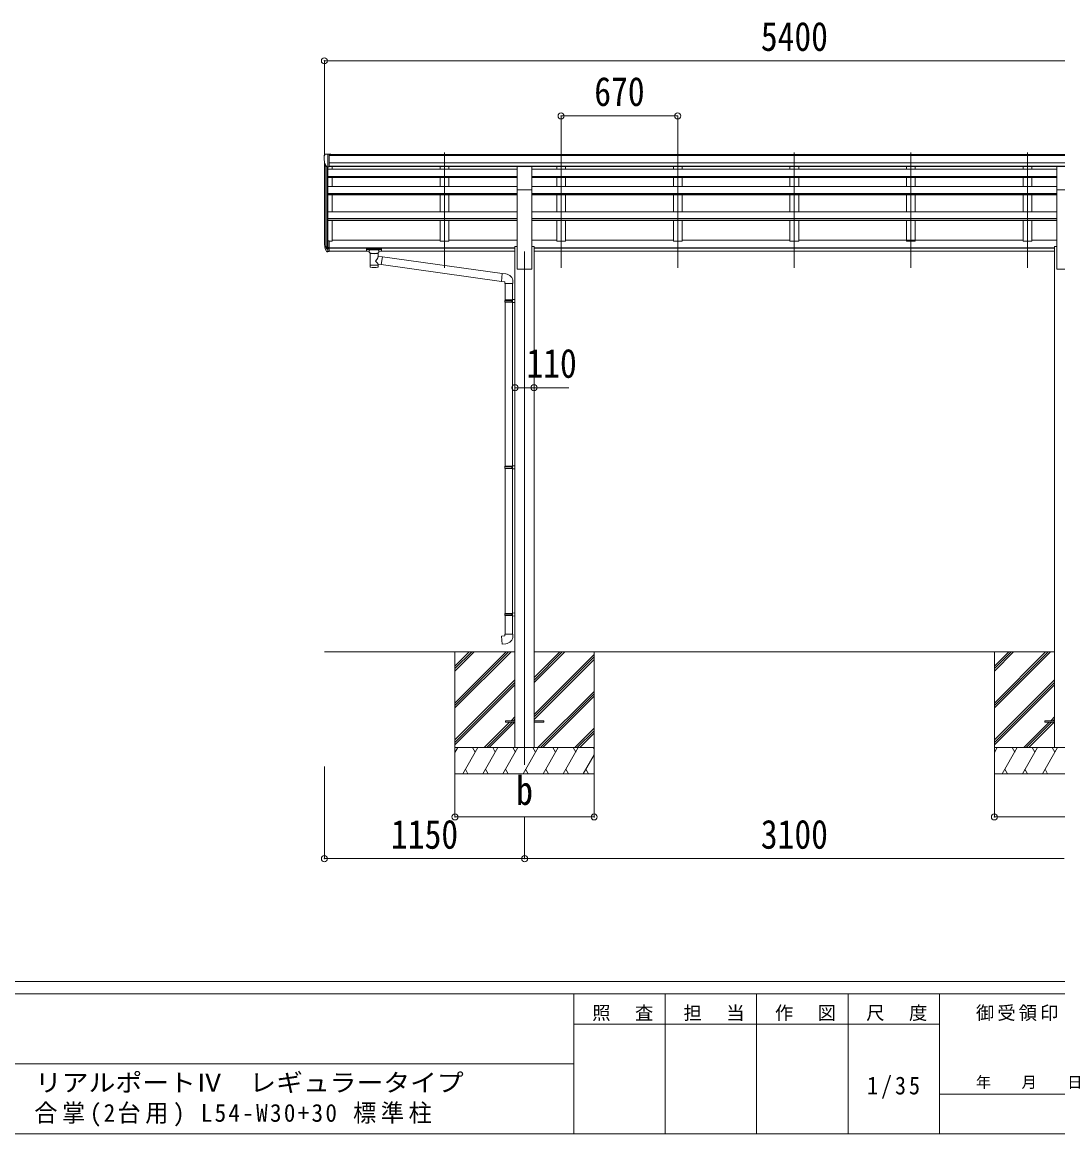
# Model space of a CAD drawing. Units: millimetres at full size, sheet at 1:35. Extents: x -9783 to 33754, y -10064 to 6752.
# Drawn here: x 36 to 5986, y -6828 to -441 of the extents above; entities that cross this region are included whole.
import ezdxf
from ezdxf.enums import TextEntityAlignment as Align

# ---------------------------------------------------------------- set-up
doc = ezdxf.new("R2010")
doc.units = ezdxf.units.MM
doc.header["$LTSCALE"] = 35
doc.header["$PDMODE"] = 32
doc.header["$PDSIZE"] = 35
for name, color, linetype, lineweight in [('0-0_0', 7, 'Continuous', 9), ('0-1_本体', 4, 'Continuous', 9), ('0-2_部品', 7, 'Continuous', 9), ('0-8_PARTS2', 2, 'Continuous', 9), ('0-A_寸法', 6, 'Continuous', 9), ('F-0_240', 7, 'Continuous', 9)]:
    doc.layers.add(name, color=color, linetype=linetype, lineweight=lineweight)
doc.styles.add('ＭＳ ゴシック', font='')
doc.styles.get('ＭＳ ゴシック').set_extended_font_data('MS Gothic')

msp = doc.modelspace()

# ---------------------------------------------------------------- linework, layer by layer
at = {"layer": '0-0_0'}
for p, q in [((1772.2, -4058.87), (2867.2, -4058.87)), ((2522.2, -4058.87), (2522.2, -4758.87)), ((2522.2, -4353.05), (2816.38, -4058.87)), ((2522.2, -4367.19), (2830.53, -4058.87)), ((2522.2, -4381.33), (2844.67, -4058.87)), ((2522.2, -4169.2), (2632.54, -4058.87)), ((2522.2, -4155.06), (2618.39, -4058.87)), ((2522.2, -4140.92), (2604.25, -4058.87)), ((2977.2, -4206.42), (3124.75, -4058.87)), ((2977.2, -4234.7), (3153.04, -4058.87)), ((2977.2, -4220.56), (3138.89, -4058.87)), ((2977.2, -4058.87), (5967.2, -4058.87)), ((2977.2, -4418.55), (3322.2, -4073.55)), ((2977.2, -4432.69), (3322.2, -4087.69)), ((3322.2, -4058.87), (3322.2, -4758.87)), ((5622.2, -4058.87), (5622.2, -4758.87)), ((5622.2, -4353.05), (5916.38, -4058.87)), ((5622.2, -4367.19), (5930.53, -4058.87)), ((5622.2, -4381.33), (5944.67, -4058.87)), ((5622.2, -4169.2), (5732.54, -4058.87)), ((5622.2, -4155.06), (5718.39, -4058.87)), ((5622.2, -4140.92), (5704.25, -4058.87)), ((2977.2, -4446.83), (3322.2, -4101.83)), ((2522.2, -4565.18), (2867.2, -4220.18)), ((2522.2, -4579.32), (2867.2, -4234.32)), ((2522.2, -4593.46), (2867.2, -4248.47)), ((5622.2, -4565.18), (5967.2, -4220.18)), ((5622.2, -4579.32), (5967.2, -4234.32)), ((5622.2, -4593.46), (5967.2, -4248.47)), ((2999.01, -4608.87), (3322.2, -4285.68)), ((3013.15, -4608.87), (3322.2, -4299.82)), ((3027.3, -4608.87), (3322.2, -4313.97)), ((2690.65, -4608.87), (2836.15, -4463.37)), ((2704.79, -4608.87), (2850.29, -4463.37)), ((2718.93, -4608.87), (2864.43, -4463.37)), ((2845.15, -4454.37), (2867.2, -4432.31)), ((2859.29, -4454.37), (2867.2, -4446.45)), ((5790.65, -4608.87), (5936.15, -4463.37)), ((5804.79, -4608.87), (5950.29, -4463.37)), ((5818.93, -4608.87), (5964.43, -4463.37)), ((5945.15, -4454.37), (5967.2, -4432.31)), ((5959.29, -4454.37), (5967.2, -4446.45)), ((3211.15, -4608.87), (3322.2, -4497.81)), ((3225.29, -4608.87), (3322.2, -4511.95)), ((3239.43, -4608.87), (3322.2, -4526.1)), ((3322.2, -4608.87), (2522.2, -4608.87)), ((2522.2, -4636.37), (2538.08, -4608.87)), ((2566.95, -4758.87), (2653.55, -4608.87)), ((2638.55, -4634.85), (2623.55, -4608.87)), ((2682.42, -4758.87), (2769.02, -4608.87)), ((2754.02, -4634.85), (2739.02, -4608.87)), ((2797.89, -4758.87), (2884.49, -4608.87)), ((2869.49, -4634.85), (2854.49, -4608.87)), ((2913.36, -4758.87), (2999.96, -4608.87)), ((2984.96, -4634.85), (2969.96, -4608.87)), ((3028.83, -4758.87), (3115.43, -4608.87)), ((3100.43, -4634.85), (3085.43, -4608.87)), ((3144.3, -4758.87), (3230.9, -4608.87)), ((3200.9, -4608.87), (3215.9, -4634.85)), ((3259.77, -4758.87), (3322.2, -4650.73)), ((3316.37, -4608.87), (3322.2, -4618.97)), ((6422.2, -4608.87), (5622.2, -4608.87)), ((5622.2, -4636.37), (5638.08, -4608.87)), ((5666.95, -4758.87), (5753.55, -4608.87)), ((5738.55, -4634.85), (5723.55, -4608.87)), ((5782.42, -4758.87), (5869.02, -4608.87)), ((5854.02, -4634.85), (5839.02, -4608.87)), ((5897.89, -4758.87), (5984.49, -4608.87)), ((5969.49, -4634.85), (5954.49, -4608.87)), ((2522.2, -4758.87), (3322.2, -4758.87)), ((2581.95, -4732.89), (2596.95, -4758.87)), ((2697.42, -4732.89), (2712.42, -4758.87)), ((2812.89, -4732.89), (2827.89, -4758.87)), ((2928.36, -4732.89), (2943.36, -4758.87)), ((3043.83, -4732.89), (3058.83, -4758.87)), ((3159.3, -4732.89), (3174.3, -4758.87)), ((3274.77, -4732.89), (3289.77, -4758.87)), ((5622.2, -4758.87), (6422.2, -4758.87)), ((5681.95, -4732.89), (5696.95, -4758.87)), ((5797.42, -4732.89), (5812.42, -4758.87)), ((5912.89, -4732.89), (5927.89, -4758.87))]:
    msp.add_line(p, q, dxfattribs=at)
at = {"layer": '0-1_本体'}
for p, q in [((1798.7, -1200.45), (7135.7, -1200.45)), ((1798.7, -1205.8), (7145.7, -1205.8)), ((1772.2, -1699.6), (1772.2, -1237.2)), ((1776.49, -1256), (1776.49, -1723.86)), ((1786.2, -1271.35), (1786.2, -1741.87)), ((1792.2, -1270.83), (1792.2, -1697.43)), ((1798.7, -1249.32), (7145.7, -1249.32)), ((1798.7, -1266.99), (7145.7, -1266.99)), ((2879.7, -1269.37), (1798.7, -1269.37)), ((1817.2, -1269.37), (1817.2, -1285.64)), ((2437.2, -1269.37), (2437.2, -1285.22)), ((2487.2, -1269.37), (2487.2, -1285.22)), ((5979.7, -1269.08), (2964.7, -1269.37)), ((3107.2, -1269.35), (3107.2, -1285.22)), ((3157.2, -1269.35), (3157.2, -1285.22)), ((3777.2, -1269.29), (3777.2, -1285.22)), ((3827.2, -1269.28), (3827.2, -1285.22)), ((4447.2, -1269.23), (4447.2, -1285.22)), ((4497.2, -1269.22), (4497.2, -1285.22)), ((5117.2, -1269.16), (5117.2, -1285.22)), ((5167.2, -1269.16), (5167.2, -1285.22)), ((5787.2, -1269.1), (5787.2, -1285.22)), ((5837.2, -1269.09), (5837.2, -1285.22)), ((2879.7, -1285.22), (1792.2, -1285.22)), ((1792.2, -1326.92), (2879.7, -1326.92)), ((1792.2, -1328.61), (2879.7, -1328.61)), ((1792.2, -1333.02), (2879.7, -1333.02)), ((1817.2, -1384.41), (1817.2, -1333.02)), ((2437.2, -1333.02), (2437.2, -1384.01)), ((2487.2, -1333.02), (2487.2, -1384.01)), ((5979.7, -1285.22), (2964.7, -1285.22)), ((2964.7, -1326.92), (5979.7, -1326.92)), ((2964.7, -1328.61), (5979.7, -1328.61)), ((2964.7, -1333.02), (5979.7, -1333.02)), ((3107.2, -1333.02), (3107.2, -1384.01)), ((3157.2, -1333.02), (3157.2, -1384.01)), ((3777.2, -1333.02), (3777.2, -1384.01)), ((3827.2, -1333.02), (3827.2, -1384.01)), ((4447.2, -1333.02), (4447.2, -1384.01)), ((4497.2, -1333.02), (4497.2, -1384.01)), ((5117.2, -1333.02), (5117.2, -1384.01)), ((5167.2, -1333.02), (5167.2, -1384.01)), ((5787.2, -1333.02), (5787.2, -1384.01)), ((5837.2, -1333.02), (5837.2, -1384.01)), ((1792.2, -1384.01), (2879.7, -1384.01)), ((2879.7, -1858.86), (2879.7, -1403.23)), ((2964.7, -1384.01), (5979.7, -1384.01)), ((2964.7, -1858.86), (2964.7, -1403.23)), ((5979.7, -1858.86), (5979.7, -1403.23)), ((1792.2, -1424.66), (2879.7, -1424.66)), ((1792.2, -1426.34), (2879.7, -1426.34)), ((1792.2, -1433.07), (2879.7, -1433.07)), ((1817.2, -1530.15), (1817.2, -1433.07)), ((2437.2, -1433.07), (2437.2, -1529.74)), ((2487.2, -1433.07), (2487.2, -1529.74)), ((2964.7, -1424.66), (5979.7, -1424.66)), ((2964.7, -1426.34), (5979.7, -1426.34)), ((2964.7, -1433.07), (5979.7, -1433.07)), ((3107.2, -1433.07), (3107.2, -1529.74)), ((3157.2, -1433.07), (3157.2, -1529.74)), ((3777.2, -1433.07), (3777.2, -1529.74)), ((3827.2, -1433.07), (3827.2, -1529.74)), ((4447.2, -1433.07), (4447.2, -1529.74)), ((4497.2, -1433.07), (4497.2, -1529.74)), ((5117.2, -1433.07), (5117.2, -1529.74)), ((5167.2, -1433.07), (5167.2, -1529.74)), ((5787.2, -1433.07), (5787.2, -1529.74)), ((5837.2, -1433.07), (5837.2, -1529.74)), ((1792.2, -1529.74), (2879.7, -1529.74)), ((2964.7, -1529.74), (5979.7, -1529.74)), ((2879.7, -1569.21), (1792.2, -1569.21)), ((2879.7, -1570.88), (1792.2, -1570.88)), ((2879.7, -1579.93), (1792.2, -1579.93)), ((1817.2, -1698.26), (1817.2, -1579.93)), ((2437.2, -1579.93), (2437.2, -1698.26)), ((2487.2, -1579.93), (2487.2, -1698.26)), ((5979.7, -1569.21), (2964.7, -1569.21)), ((5979.7, -1570.88), (2964.7, -1570.88)), ((5979.7, -1579.93), (2964.7, -1579.93)), ((3107.2, -1579.93), (3107.2, -1698.26)), ((3157.2, -1579.93), (3157.2, -1698.26)), ((3777.2, -1580.34), (3777.2, -1698.26)), ((3827.2, -1580.34), (3827.2, -1698.26)), ((4447.2, -1580.34), (4447.2, -1698.26)), ((4497.2, -1580.34), (4497.2, -1698.26)), ((5117.2, -1579.93), (5117.2, -1698.26)), ((5167.2, -1579.93), (5167.2, -1698.26)), ((5787.2, -1579.93), (5787.2, -1698.26)), ((5837.2, -1579.93), (5837.2, -1698.26)), ((1798.7, -1698.26), (1817.2, -1698.26)), ((1817.2, -1693.05), (2437.2, -1693.05)), ((2437.2, -1698.26), (2487.2, -1698.26)), ((2487.2, -1693.05), (2879.7, -1693.05)), ((2964.7, -1693.05), (3107.2, -1693.05)), ((3107.2, -1698.26), (3157.2, -1698.26)), ((3157.2, -1693.05), (3777.2, -1693.05)), ((3777.2, -1698.26), (3827.2, -1698.26)), ((3827.2, -1693.05), (4447.2, -1693.05)), ((4447.2, -1698.26), (4497.2, -1698.26)), ((4497.2, -1693.05), (5787.2, -1693.05)), ((5117.2, -1698.26), (5167.2, -1698.26)), ((5787.2, -1698.26), (5837.2, -1698.26)), ((5837.2, -1693.05), (5979.7, -1693.05)), ((1798.7, -1737.35), (2867.2, -1737.35)), ((1798.7, -1738.73), (2867.2, -1738.73)), ((1798.7, -1755.91), (2030.2, -1755.91)), ((2084.2, -1755.91), (2867.2, -1755.91)), ((2867.2, -1728.86), (2867.2, -4608.86)), ((2867.2, -1728.86), (2879.7, -1728.86)), ((2964.7, -1728.86), (2977.2, -1728.86)), ((2977.2, -1728.86), (2977.2, -4608.86)), ((2977.2, -1737.35), (5967.2, -1737.35)), ((2977.2, -1738.73), (5967.2, -1738.73)), ((2977.2, -1755.91), (5967.2, -1755.91)), ((5967.2, -1728.86), (5967.2, -4608.86)), ((5967.2, -1728.86), (5979.7, -1728.86)), ((2879.7, -1858.86), (2964.7, -1858.86)), ((5979.7, -1858.86), (6064.7, -1858.86))]:
    msp.add_line(p, q, dxfattribs=at)
at = {"layer": '0-2_部品'}
for p, q in [((1770.2, -1208.21), (1770.2, -1208.84)), ((1777.11, -1199.41), (1773.05, -1205.22)), ((1780.2, -1198.84), (1777.87, -1198.99)), ((1780.2, -1198.84), (1798.7, -1198.84)), ((1792.2, -1271.83), (1792.2, -1198.84)), ((1798.7, -1198.84), (1808.7, -1198.93)), ((1798.7, -1270.83), (1798.7, -1198.84)), ((1808.7, -1200.45), (1808.7, -1198.93)), ((1784.58, -1270.01), (1775.3, -1253.95)), ((1792.2, -1271.83), (1787, -1271.51)), ((1798.7, -1270.83), (1792.2, -1270.83)), ((2879.7, -1269.08), (2964.7, -1269.08)), ((2879.7, -1403.23), (2879.7, -1269.08)), ((2964.7, -1403.23), (2964.7, -1269.08)), ((5979.7, -1269.08), (6064.7, -1269.08)), ((5979.7, -1403.23), (5979.7, -1269.08)), ((2879.7, -1403.23), (2964.7, -1403.23)), ((5979.7, -1403.23), (6064.7, -1403.23)), ((1774.6, -1723.47), (1784.76, -1742.64)), ((1785.77, -1741.39), (1776.02, -1722.98)), ((1792.2, -1697.43), (1792.2, -1759.31)), ((1798.7, -1697.43), (1792.2, -1697.43)), ((1798.7, -1697.43), (1798.7, -1758.49)), ((1777.18, -1740.32), (1784.76, -1757.81)), ((1792.2, -1742.14), (1787.07, -1742.14)), ((1792.2, -1744.14), (1787.36, -1744.14)), ((1792.2, -1759.31), (1787.36, -1759.31)), ((1798.7, -1735.74), (1792.2, -1735.74)), ((1798.7, -1741.14), (1792.2, -1741.14)), ((1798.7, -1758.49), (1792.2, -1758.49)), ((2013.7, -1744.2), (2013.7, -1754.96)), ((2013.7, -1744.4), (2013.7, -1745.94)), ((2015.7, -1743.54), (2098.7, -1743.54)), ((2015.7, -1745.72), (2098.7, -1745.72)), ((2015.7, -1755.63), (2030.2, -1755.63)), ((2030.2, -1762.44), (2030.2, -1752.16)), ((2034.3, -1766.94), (2034.29, -1847.23)), ((2080.1, -1784.51), (2080.1, -1766.92)), ((2105.33, -1788.42), (2080.1, -1784.5)), ((2084.2, -1762.44), (2084.2, -1752.16)), ((2084.2, -1755.63), (2098.7, -1755.63)), ((2105.33, -1788.42), (2098.31, -1833.68)), ((2100.7, -1744.2), (2100.7, -1754.96)), ((2105.33, -1788.42), (2793.29, -1885.22)), ((2080.12, -1847.23), (2080.1, -1830.6)), ((2080.1, -1830.85), (2098.31, -1833.68)), ((2789.28, -1931.04), (2098.31, -1833.68)), ((2814.13, -1887.04), (2793.29, -1885.22)), ((2809.2, -1942.79), (2855.2, -1942.79)), ((2811.2, -1942.79), (2811.2, -2036.78)), ((2853.2, -1942.79), (2853.2, -2034.22)), ((2855.2, -1942.79), (2855.2, -1931.87)), ((2809.2, -2038.78), (2810.2, -2036.78)), ((2809.2, -2038.78), (2853.2, -2038.78)), ((2809.2, -2038.78), (2809.2, -2046.78)), ((2810.2, -2036.78), (2853.2, -2036.78)), ((2848.73, -2038.78), (2848.3, -2036.78)), ((2851.2, -2034.28), (2867.2, -2033.81)), ((2851.2, -2036.28), (2851.2, -2034.28)), ((2851.2, -2036.28), (2853.2, -2036.28)), ((2867.2, -2033.81), (2867.2, -2051.75)), ((2809.2, -2046.78), (2853.2, -2046.78)), ((2809.2, -2046.78), (2810.2, -2048.78)), ((2810.2, -2048.78), (2853.2, -2048.78)), ((2811.2, -2048.78), (2811.2, -2992.56)), ((2851.2, -2051.28), (2851.2, -2049.28)), ((2851.2, -2051.28), (2867.2, -2051.75)), ((2853.2, -2051.34), (2853.2, -2990)), ((2809.2, -2994.56), (2810.2, -2992.56)), ((2809.2, -2994.56), (2853.2, -2994.56)), ((2809.2, -2994.56), (2809.2, -3002.56)), ((2810.2, -2992.56), (2853.2, -2992.56)), ((2848.73, -2994.56), (2848.3, -2992.56)), ((2851.2, -2990.06), (2867.2, -2989.59)), ((2851.2, -2992.06), (2851.2, -2990.06)), ((2851.2, -2992.06), (2853.2, -2992.06)), ((2867.2, -2989.59), (2867.2, -3007.53)), ((2809.2, -3002.56), (2853.2, -3002.56)), ((2809.2, -3002.56), (2810.2, -3004.56)), ((2810.2, -3004.56), (2853.2, -3004.56)), ((2811.2, -3004.56), (2811.2, -3838.13)), ((2851.2, -3007.06), (2851.2, -3005.06)), ((2851.2, -3007.06), (2867.2, -3007.53)), ((2853.2, -3007.12), (2853.2, -3835.57)), ((2809.2, -3840.13), (2810.2, -3838.13)), ((2809.2, -3840.13), (2853.2, -3840.13)), ((2809.2, -3840.13), (2809.2, -3848.13)), ((2809.2, -3848.13), (2853.2, -3848.13)), ((2809.2, -3848.13), (2810.2, -3850.13)), ((2810.2, -3838.13), (2853.2, -3838.13)), ((2810.2, -3850.13), (2853.2, -3850.13)), ((2811.2, -3850.13), (2811.2, -3956.27)), ((2848.73, -3840.13), (2848.3, -3838.13)), ((2851.2, -3835.63), (2867.2, -3835.16)), ((2851.2, -3837.63), (2851.2, -3835.63)), ((2851.2, -3837.63), (2853.2, -3837.63)), ((2851.2, -3852.63), (2851.2, -3850.63)), ((2851.2, -3852.63), (2867.2, -3853.1)), ((2853.2, -3852.69), (2853.2, -3956.27)), ((2867.2, -3835.16), (2867.2, -3853.1)), ((2809.2, -3956.27), (2855.2, -3956.27)), ((2809.2, -3966.27), (2809.2, -3956.27)), ((2855.2, -3956.27), (2855.2, -3967.18))]:
    msp.add_line(p, q, dxfattribs=at)
at = {"layer": '0-2_部品', "color": 4}
for p, q in [((2812.4, -4454.37), (2812.4, -4463.37)), ((2867.2, -4454.37), (2812.4, -4454.37)), ((2867.2, -4463.37), (2812.4, -4463.37)), ((3032, -4454.37), (2977.2, -4454.37)), ((5912.4, -4454.37), (5912.4, -4463.37)), ((5967.2, -4454.37), (5912.4, -4454.37)), ((5967.2, -4463.37), (5912.4, -4463.37))]:
    msp.add_line(p, q, dxfattribs=at)
at = {"layer": '0-2_部品'}
for points in [[(2013.7, -1744.2), (2013.74, -1744.01), (2013.83, -1743.87), (2013.92, -1743.78), (2014.02, -1743.72), (2014.15, -1743.67), (2014.44, -1743.61), (2014.93, -1743.56), (2015.47, -1743.54), (2015.7, -1743.54)], [(2013.7, -1754.96), (2013.74, -1755.16), (2013.83, -1755.3), (2013.92, -1755.39), (2014.02, -1755.45), (2014.15, -1755.5), (2014.44, -1755.56), (2014.93, -1755.61), (2015.47, -1755.63), (2015.7, -1755.63)], [(2030.24, -1762.38), (2030.22, -1762.73), (2030.47, -1763.69), (2030.99, -1764.58), (2031.79, -1765.41), (2032.9, -1766.21), (2034.3, -1766.94)], [(2080.1, -1766.92), (2080.34, -1766.83), (2081.69, -1766.1), (2082.81, -1765.25), (2083.56, -1764.38), (2084.02, -1763.48), (2084.19, -1762.6)], [(2098.7, -1743.54), (2099.06, -1743.54), (2099.59, -1743.57), (2100.04, -1743.62), (2100.34, -1743.7), (2100.51, -1743.8), (2100.63, -1743.94), (2100.7, -1744.12), (2100.7, -1744.2)], [(2098.7, -1755.63), (2099.06, -1755.62), (2099.59, -1755.6), (2100.04, -1755.55), (2100.34, -1755.47), (2100.51, -1755.37), (2100.63, -1755.23), (2100.7, -1755.05), (2100.7, -1754.96)], [(2793.29, -1885.22), (2789.28, -1931.04), (2809.2, -1932.79), (2809.2, -1942.79)], [(2848.73, -2038.78), (2848.73, -2046.78), (2848.3, -2048.78)], [(2851.2, -2049.28), (2853.2, -2049.28), (2853.2, -2036.28)], [(2848.73, -2994.56), (2848.73, -3002.56), (2848.3, -3004.56)], [(2851.2, -3005.06), (2853.2, -3005.06), (2853.2, -2992.06)], [(2848.73, -3840.13), (2848.73, -3848.13), (2848.3, -3850.13)], [(2851.2, -3850.63), (2853.2, -3850.63), (2853.2, -3837.63)], [(2814.13, -4012.01), (2793.29, -4013.84), (2789.28, -3968.01), (2809.2, -3966.27)]]:
    msp.add_lwpolyline(points, dxfattribs=at)
at = {"layer": '0-2_部品', "color": 4}
msp.add_lwpolyline([(3032, -4454.37), (3032, -4463.37), (2977.2, -4463.37)], dxfattribs=at)
at = {"layer": '0-2_部品'}
for centre, radius, start, end in [((1773.2, -1208.21), 3, 93, 180), ((1972.2, -1208.84), 202, 180, 192.90261), ((1777.93, -1199.98), 1, 93.5, 145), ((1787.18, -1268.51), 3, 210, 266.5), ((1860.86, -1701.3), 89.07, 174.49576, 194.41188), ((1860.15, -1697.02), 88.05, 177.22392, 197.21071), ((1905.42, -1704.25), 133.22, 183.27987, 195.71302), ((1787.36, -1741.14), 3, 210, 270), ((1787.36, -1756.31), 3, 210, 270), ((1787.07, -1740.64), 1.5, 210, 270), ((2810.2, -1931.87), 45, 0, 85), ((2810.2, -3967.18), 45, 275, 0)]:
    msp.add_arc(centre, radius, start, end, dxfattribs=at)
for centre, major_axis, ratio, start_param, end_param in [((2015.7, -1745.94), (2, 0), 0.109601, 1.5707963, 3.1415927), ((2057.2, -1752.16), (27, 0), 0.122176, 6.2831853, 9.424778), ((2057.22, -1767.39), (-22.91, 0.42), 0.072511, 0.0008029, 1.5715993), ((2057.22, -1769.01), (-22.91, 0.42), 0.072511, 0.0008029, 1.5715993), ((2057.19, -1767.39), (22.92, 0.42), 0.07247, 4.71158, 6.2823764), ((2057.19, -1769.01), (22.92, 0.42), 0.07247, 4.71158, 6.2823764), ((2057.2, -1811.05), (-22.81, -26.62), 0.234429, 1.6855472, 3.1268519), ((2068.2, -1762.44), (16, 0), 0.361356, 6.2636979, 6.2831853), ((2098.7, -1745.94), (2, 0), 0.109601, 0, 1.5707963), ((2057.2, -1847.23), (22.92, 0), 0.101955, 3.1415499, 6.2833984), ((2057.2, -1834.79), (22.91, 0), 0.122865, 3.1415927, 6.2831853), ((2059.76, -1808.4), (20.32, -22.25), 0.045535, 0.0389954, 1.3075346)]:
    msp.add_ellipse(centre, major_axis=major_axis, ratio=ratio, start_param=start_param, end_param=end_param, dxfattribs=at)
at = {"layer": '0-8_PARTS2'}
for p, q in [((2462.2, -1852.66), (2462.2, -1190.13)), ((3132.2, -1852.66), (3132.2, -1190.13)), ((3802.2, -1852.66), (3802.2, -1190.13)), ((4472.2, -1852.66), (4472.2, -1190.13)), ((5142.2, -1852.66), (5142.2, -1190.13)), ((5812.2, -1852.66), (5812.2, -1190.13)), ((2922.2, -1758.86), (2922.2, -4708.86))]:
    msp.add_line(p, q, dxfattribs=at)
at = {"layer": '0-A_寸法'}
for p, q in [((1772.2, -662.41), (1772.2, -1208.03)), ((1772.2, -662.41), (7172.2, -662.41)), ((3132.2, -979.02), (3132.2, -1208.03)), ((3132.2, -979.02), (3802.2, -979.02)), ((3802.2, -979.02), (3802.2, -1208.03)), ((2867.2, -2540.95), (2977.2, -2540.95)), ((2977.2, -2540.95), (3177.2, -2540.95)), ((1772.2, -5247.13), (1772.2, -4718.18)), ((2522.2, -5007.15), (2522.2, -4718.18)), ((3322.2, -5007.15), (3322.2, -4718.18)), ((5622.2, -5007.15), (5622.2, -4718.18)), ((2522.2, -5007.15), (3322.2, -5007.15)), ((2922.2, -5247.13), (2922.2, -5007.15)), ((5622.2, -5007.15), (6422.2, -5007.15)), ((1772.2, -5247.13), (2922.2, -5247.13)), ((2922.2, -5247.13), (6022.2, -5247.13))]:
    msp.add_line(p, q, dxfattribs=at)
for p in [(1772.2, -662.41), (3132.2, -979.02), (3802.2, -979.02), (2867.2, -2540.95), (2977.2, -2540.95), (2522.2, -5007.15), (3322.2, -5007.15), (5622.2, -5007.15), (1772.2, -5247.13), (2922.2, -5247.13)]:
    msp.add_point(p, dxfattribs=at)
at = {"layer": 'F-0_240', "color": 5}
for p, q in [((-9783.03, -5953.1), (9396.97, -5953.1)), ((-9783.03, -6023.1), (6285.75, -6023.1)), ((3205.75, -6023.1), (3205.75, -6828.1)), ((3730.75, -6023.1), (3730.75, -6828.1)), ((4255.75, -6023.1), (4255.75, -6828.1)), ((4780.75, -6023.1), (4780.75, -6828.1)), ((5305.75, -6023.1), (5305.75, -6828.1)), ((3205.75, -6198.1), (5305.75, -6198.1)), ((-3969.25, -6425.6), (3205.75, -6425.6)), ((5305.75, -6600.6), (6285.75, -6600.6)), ((-9783.03, -6828.1), (9396.97, -6828.1))]:
    msp.add_line(p, q, dxfattribs=at)

# ---------------------------------------------------------------- texts
at = {"layer": '0-A_寸法', "color": 7, "style": 'ＭＳ ゴシック', "width": 0.85}
for s, p in [('5400', (4279.7, -655.41)), ('670', (3322.83, -972.02)), ('110', (2932.83, -2533.95)), ('b', (2874.08, -4987.94)), ('1150', (2154.7, -5240.13)), ('3100', (4279.7, -5240.13))]:
    msp.add_text(s, height=166.8, dxfattribs=at).set_placement(p, align=Align.BOTTOM_LEFT)
at = {"layer": 'F-0_240', "style": 'ＭＳ ゴシック', "width": 1.1}
msp.add_text('リアルポートⅣ\u3000レギュラータイプ', height=102.6, dxfattribs=at).set_placement((109.35, -6616.22), align=Align.BOTTOM_LEFT)
at = {"layer": 'F-0_240', "style": 'ＭＳ ゴシック'}
msp.add_text('年\u3000\u3000月\u3000\u3000日', height=64.15, dxfattribs=at).set_placement((5515.76, -6583.1), align=Align.BOTTOM_LEFT)
at = {"layer": 'F-0_240', "attachment_point": 7, "style": 'ＭＳ ゴシック'}
for s, insert, char_height in [('\\T1.17;照\u3000査', (3310.76, -6180.6), 76.98), ('\\T1.17;担\u3000当', (3835.76, -6180.6), 76.98), ('\\T1.17;作\u3000図', (4360.75, -6180.6), 76.98), ('\\T1.17;尺\u3000度', (4885.76, -6180.6), 76.98), ('\\T1.17;御受領印', (5515.75, -6180.6), 76.98), ('\\T1.28;\\W0.9;1/35', (4890.13, -6626.85), 102.6), ('\\T1.2;\\W0.95;合掌(2台用)\\~L54-W30+30\\~標準柱', (105.33, -6786.55), 102.6)]:
    msp.add_mtext(s, dxfattribs=dict(at, insert=insert, char_height=char_height))

doc.saveas('drawing.dxf')
